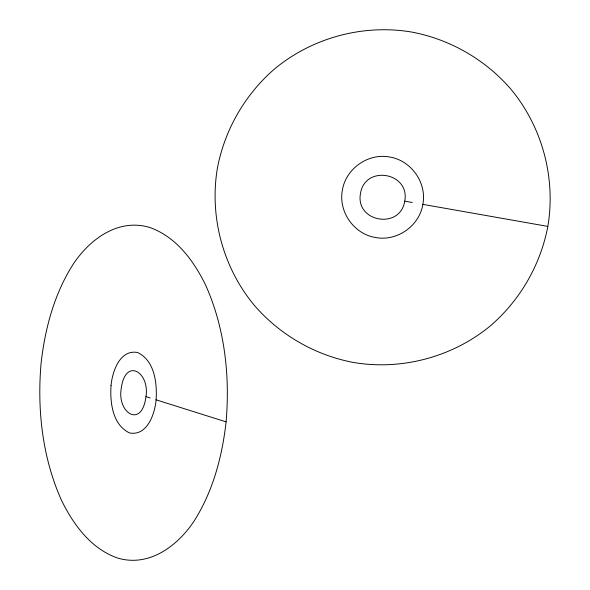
<?xml version="1.0" encoding="UTF-8"?>
<svg xmlns="http://www.w3.org/2000/svg" width="590" height="590" viewBox="0 0 590 590"><rect width="100%" height="100%" fill="white"/><g stroke="black" fill="none" stroke-linecap="round" stroke-linejoin="round"><path stroke-width="0.89" d="M145.959 396.627C149.993 372.165 125.183 356.744 121.186 388.832C117.145 413.295 141.954 428.716 145.959 396.627L150.207 397.97M226.095 421.865C230.085 375.469 224.738 327.642 205.534 284.904C193.638 260.677 176.248 236.907 149.882 227.526C118.509 217.887 89.776 239.164 73.182 264.209C54.184 293.997 44.951 328.763 41.049 363.595C37.059 409.991 42.399 457.818 61.611 500.556C73.507 524.783 90.897 548.553 117.255 557.933C148.636 567.573 177.361 546.296 193.963 521.25C212.96 491.463 222.187 456.697 226.095 421.865L155.952 399.777M404.74 201.168C410.279 172.472 365.107 164.507 360.497 193.373C354.959 222.069 400.131 230.034 404.74 201.168L412.329 202.51M422.868 204.369C427.027 182.915 411.304 160.443 389.717 157.029C368.263 152.854 345.799 168.593 342.377 190.172C338.21 211.626 353.941 234.097 375.528 237.512C396.974 241.686 419.438 225.948 422.868 204.369L422.75 204.346M547.845 226.405C555.957 178.091 542.372 127.197 511.124 89.444C485.585 59.752 450.229 39.338 411.746 32.066C363.433 23.888 312.56 37.561 274.778 68.75C245.101 94.326 224.709 129.653 217.4 168.135C209.28 216.449 222.873 267.344 254.113 305.096C279.653 334.788 315.008 355.202 353.491 362.474C401.805 370.653 452.678 356.98 490.46 325.791C520.137 300.214 540.529 264.888 547.845 226.405L423.104 204.406M111.031 385.631C109.917 402.469 112.513 424.874 129.594 432.972C147.36 436.209 154.853 413.789 156.107 399.828C157.22 382.991 154.632 360.586 137.544 352.488C119.785 349.251 112.284 371.671 111.031 385.631"/></g></svg>
